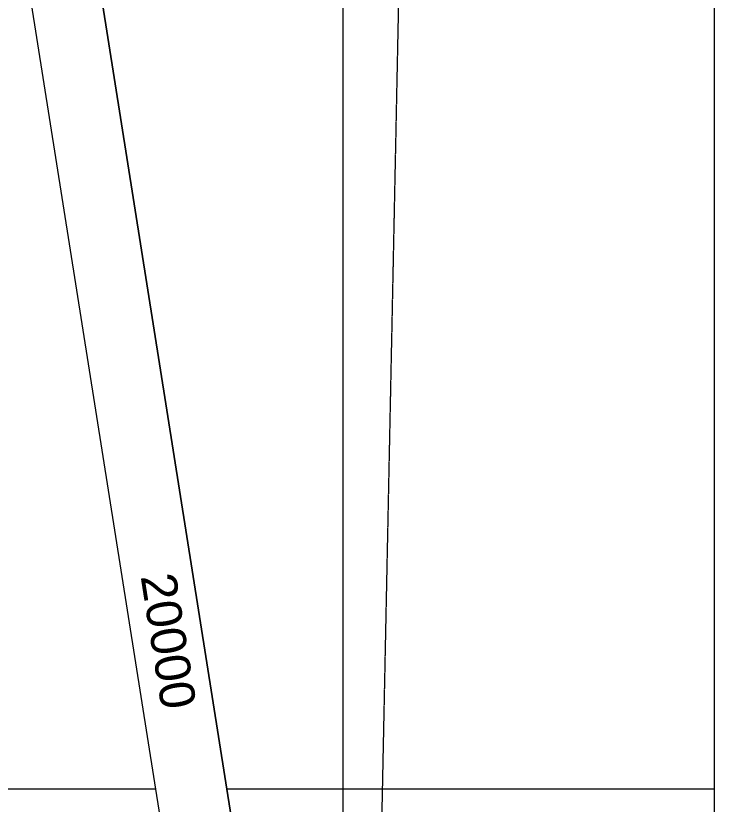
# Model space of a CAD drawing. Header units: millimetres. Extents: x -2355779 to -2216356, y 3874558 to 4068437.
# Drawn here: x -2229568 to -2219637, y 4041723 to 4052929 of the extents above; entities that cross this region are included whole.
import ezdxf

# ---------------------------------------------------------------- set-up
doc = ezdxf.new("R2010")
doc.units = ezdxf.units.MM
doc.linetypes.add('AEC_Double Dash', pattern=[39, 15, -4, 6, -4, 6, -4])
for name, color, linetype, lineweight in [('A-ANNO-NOTE', 131, 'Continuous', 5), ('A-DETL', 90, 'Continuous', 18), ('A-DETL-GENF', 92, 'Continuous', 5), ('A-GENM', 13, 'Continuous', 5), ('C-PROP-LINE', 91, 'AEC_Double Dash', 13)]:
    doc.layers.add(name, color=color, linetype=linetype, lineweight=lineweight)
doc.styles.add('Arial', font='arial.ttf', dxfattribs={"height": 500})

# ---------------------------------------------------------------- blocks, each defined once
blk = doc.blocks.new('Generic Models 1 - Generic Models 1-392193-GA - Part B 6m')
at = {"layer": 'A-GENM', "lineweight": 13}
blk.add_line((-2219637, 4056708), (-2219637, 4013144), dxfattribs=at)
blk = doc.blocks.new('Family - ___-284748-GA - Part B 6m')
at = {"layer": 'C-PROP-LINE', "color": 1}
blk.add_line((-2223909, 4063727), (-2224611, 4029575), dxfattribs=at)
blk = doc.blocks.new('Dimension - Grids _2D_ - 1-200-639481-GA - Part B 6m')
at = {"layer": 'A-DETL-GENF'}
for p, q in [((9677, 500), (-9323, 500)), ((-9323, 500), (9677, 500)), ((-9323, -500), (9677, -500)), ((-9323, -500), (9677, -500))]:
    blk.add_line(p, q, dxfattribs=at)

msp = doc.modelspace()

# ---------------------------------------------------------------- linework, layer by layer
at = {"layer": 'A-DETL', "lineweight": 5}
for p, q in [((-2224914.7, 4031494.7), (-2224914.7, 4063727.3)), ((-2230914.7, 4041943.9), (-2227582.2, 4041943.9)), ((-2226569.7, 4041943.9), (-2219636.7, 4041943.9))]:
    msp.add_line(p, q, dxfattribs=at)

# ---------------------------------------------------------------- block references
at = {"layer": 'A-DETL-GENF', "rotation": 279.0003283881447}
msp.add_blockref('Dimension - Grids _2D_ - 1-200-639481-GA - Part B 6m', (-2227432.4, 4044194.2), dxfattribs=at)
at = {"layer": 'A-GENM'}
msp.add_blockref('Generic Models 1 - Generic Models 1-392193-GA - Part B 6m', (0, 0), dxfattribs=at)
at = {"layer": 'C-PROP-LINE', "color": 1}
msp.add_blockref('Family - ___-284748-GA - Part B 6m', (0, 0), dxfattribs=at)

# ---------------------------------------------------------------- texts
at = {"layer": 'A-ANNO-NOTE', "insert": (-2227300, 4045042.4), "char_height": 500, "width": 2324.894, "attachment_point": 1, "rotation": 279.00033, "style": 'Arial'}
msp.add_mtext('20000', dxfattribs=at)

doc.saveas('drawing.dxf')
